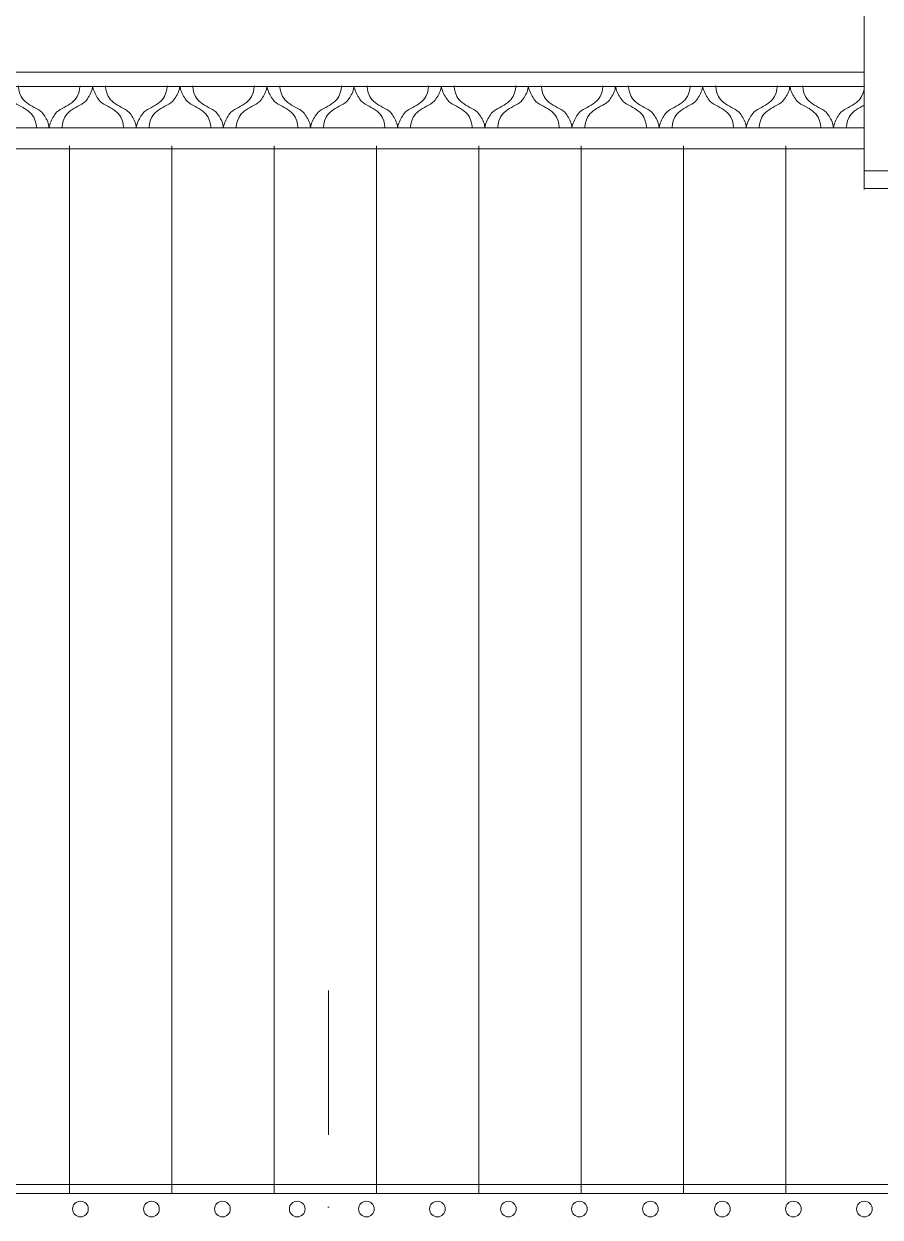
# Model space of a CAD drawing. Header units: millimetres. Extents: x 2399 to 111977, y 1313 to 59551.
# Drawn here: x 63009 to 65101, y 34155 to 37069 of the extents above; entities that cross this region are included whole.
import ezdxf

# ---------------------------------------------------------------- set-up
doc = ezdxf.new("R2010")
doc.units = ezdxf.units.MM
doc.linetypes.add('Штрихпунктирная', pattern=[670.277762, 352.777767, -176.388884, 0, -141.111112])
doc.layers.add('main line', color=7, linetype='Continuous', lineweight=13)

msp = doc.modelspace()

# ---------------------------------------------------------------- linework, layer by layer
at = {"layer": 'main line', "color": 7, "linetype": 'Continuous', "lineweight": 13}
for p, q in [((65062.1493, 36664.5994), (65062.1493, 41250.1817)), ((62633.0604, 36950.9085), (64911.9605, 36950.9085)), ((64911.9605, 36950.9085), (65062.1493, 36950.9085)), ((62620.201, 36915.526), (64911.9605, 36915.526)), ((64911.9605, 36915.526), (65062.1493, 36915.526)), ((62501.0689, 36815.0245), (64911.9605, 36815.0245)), ((64911.9605, 36815.0245), (65062.1493, 36815.0245)), ((64911.9605, 36763.268), (62620.4914, 36763.268)), ((63120.4914, 34212.4189), (63120.4914, 36770.9758)), ((63370.4914, 34212.4189), (63370.4914, 36770.9758)), ((63620.4914, 34212.4189), (63620.4914, 36770.9758)), ((63870.4914, 34212.4189), (63870.4914, 36770.9758)), ((64120.4914, 34212.4189), (64120.4914, 36770.9758)), ((64370.4914, 34212.4189), (64370.4914, 36770.9758)), ((64620.4914, 34212.4189), (64620.4914, 36770.9758)), ((64870.4914, 34212.4189), (64870.4914, 36770.9758)), ((65062.1493, 36763.268), (64911.9605, 36763.268)), ((69591.0952, 36709.8313), (65062.1493, 36709.8313)), ((69600.9413, 36666.3339), (65062.1493, 36666.3339)), ((62620.4914, 34234.5392), (64911.9605, 34234.5392)), ((62620.4914, 34212.4189), (64911.9605, 34212.4189)), ((64911.9605, 34234.5392), (70586.0307, 34234.5392)), ((64911.9605, 34212.4189), (70608.9715, 34212.4189))]:
    msp.add_line(p, q, dxfattribs=at)
at = {"layer": 'main line', "color": 7, "linetype": 'Штрихпунктирная', "lineweight": 13}
msp.add_line((63753.285, 34708.1489), (63753.285, 28056.0929), dxfattribs=at)
at = {"layer": 'main line', "color": 7, "linetype": 'Continuous', "lineweight": 13}
for centre in [(63147.5468, 34174.4654), (63147.5468, 34174.4654), (63147.5468, 34174.4654), (63147.5468, 34174.4654), (63147.5468, 34174.4654), (63147.5468, 34174.4654), (63320.9588, 34174.4654), (63320.9588, 34174.4654), (63320.9588, 34174.4654), (63320.9588, 34174.4654), (63320.9588, 34174.4654), (63320.9588, 34174.4654), (63494.3707, 34174.4654), (63494.3707, 34174.4654), (63494.3707, 34174.4654), (63494.3707, 34174.4654), (63494.3707, 34174.4654), (63494.3707, 34174.4654), (63676.9663, 34174.4654), (63676.9663, 34174.4654), (63676.9663, 34174.4654), (63676.9663, 34174.4654), (63676.9663, 34174.4654), (63676.9663, 34174.4654), (63846.1041, 34174.4654), (63846.1041, 34174.4654), (63846.1041, 34174.4654), (63846.1041, 34174.4654), (63846.1041, 34174.4654), (63846.1041, 34174.4654), (64019.5161, 34174.4654), (64019.5161, 34174.4654), (64019.5161, 34174.4654), (64019.5161, 34174.4654), (64019.5161, 34174.4654), (64019.5161, 34174.4654), (64192.9281, 34174.4654), (64192.9281, 34174.4654), (64192.9281, 34174.4654), (64192.9281, 34174.4654), (64192.9281, 34174.4654), (64192.9281, 34174.4654), (64366.34, 34174.4654), (64366.34, 34174.4654), (64366.34, 34174.4654), (64366.34, 34174.4654), (64366.34, 34174.4654), (64366.34, 34174.4654), (64539.752, 34174.4654), (64539.752, 34174.4654), (64539.752, 34174.4654), (64539.752, 34174.4654), (64539.752, 34174.4654), (64539.752, 34174.4654), (64715.6187, 34174.4654), (64715.6187, 34174.4654), (64715.6187, 34174.4654), (64715.6187, 34174.4654), (64715.6187, 34174.4654), (64715.6187, 34174.4654), (64889.0307, 34174.4654), (64889.0307, 34174.4654), (64889.0307, 34174.4654), (64889.0307, 34174.4654), (64889.0307, 34174.4654), (64889.0307, 34174.4654), (65062.4426, 34174.4654), (65062.4426, 34174.4654), (65062.4426, 34174.4654), (65062.4426, 34174.4654), (65062.4426, 34174.4654), (65062.4426, 34174.4654)]:
    msp.add_circle(centre, 19.1338, dxfattribs=at)
for points, knots in [([(62964.1432, 36916.2984), (62964.1432, 36916.2984), (62965.2051, 36911.0255), (62967.0584, 36906.0037), (62968.8309, 36901.2009), (62971.2164, 36896.6562), (62973.7271, 36892.1901), (62976.3136, 36887.5893), (62979.0249, 36883.0287), (62982.7774, 36879.3292), (62988.0389, 36874.142), (62994.8242, 36870.9236), (63001.3543, 36867.4209), (63007.9651, 36863.8749), (63014.5634, 36860.2133), (63020.4075, 36855.5127), (63025.5485, 36851.3775), (63030.1315, 36846.5514), (63033.2685, 36840.7464), (63039.6372, 36828.961), (63039.9371, 36815.0245), (63039.9371, 36815.0245)], [0, 0, 0, 0, 1, 1, 1, 2, 2, 2, 3, 3, 3, 4, 4, 4, 5, 5, 5, 6, 6, 6, 7, 7, 7, 7]), ([(63070.6734, 36815.9341), (63070.6734, 36815.9341), (63070.3808, 36821.2264), (63068.8254, 36826.2287), (63067.3034, 36831.1232), (63064.7278, 36835.5975), (63062.1567, 36840.0423), (63059.5145, 36844.6102), (63056.847, 36849.1945), (63053.1065, 36852.9032), (63047.8597, 36858.1053), (63041.0596, 36861.3088), (63034.5295, 36864.8115), (63027.9187, 36868.3575), (63021.3204, 36872.0191), (63015.4763, 36876.7198), (63010.3353, 36880.8549), (63005.7523, 36885.681), (63002.6154, 36891.486), (62996.2467, 36903.2714), (62995.9467, 36917.2079), (62995.9467, 36917.2079)], [0, 0, 0, 0, 1, 1, 1, 2, 2, 2, 3, 3, 3, 4, 4, 4, 5, 5, 5, 6, 6, 6, 7, 7, 7, 7]), ([(63070.6734, 36815.9341), (63070.6734, 36815.9341), (63071.7354, 36821.207), (63073.5887, 36826.2287), (63075.3612, 36831.0315), (63077.7466, 36835.5762), (63080.2573, 36840.0423), (63082.8438, 36844.6432), (63085.5551, 36849.2037), (63089.3076, 36852.9032), (63094.5691, 36858.0904), (63101.3544, 36861.3088), (63107.8845, 36864.8115), (63114.4953, 36868.3575), (63121.0937, 36872.0191), (63126.9378, 36876.7198), (63132.0788, 36880.8549), (63136.6618, 36885.681), (63139.7987, 36891.486), (63146.1674, 36903.2714), (63146.4673, 36917.2079), (63146.4673, 36917.2079)], [0, 0, 0, 0, 1, 1, 1, 2, 2, 2, 3, 3, 3, 4, 4, 4, 5, 5, 5, 6, 6, 6, 7, 7, 7, 7]), ([(63177.0416, 36916.2984), (63177.0416, 36916.2984), (63176.749, 36911.006), (63175.1935, 36906.0037), (63173.6715, 36901.1092), (63171.0959, 36896.6349), (63168.5249, 36892.1901), (63165.8826, 36887.6222), (63163.2151, 36883.0379), (63159.4746, 36879.3292), (63154.2278, 36874.1271), (63147.4278, 36870.9236), (63140.8977, 36867.4209), (63134.2869, 36863.8749), (63127.6886, 36860.2133), (63121.8444, 36855.5127), (63116.7034, 36851.3775), (63112.1204, 36846.5514), (63108.9835, 36840.7464), (63102.6148, 36828.961), (63102.3149, 36815.0245), (63102.3149, 36815.0245)], [0, 0, 0, 0, 1, 1, 1, 2, 2, 2, 3, 3, 3, 4, 4, 4, 5, 5, 5, 6, 6, 6, 7, 7, 7, 7]), ([(63177.0416, 36916.2984), (63177.0416, 36916.2984), (63178.1035, 36911.0255), (63179.9568, 36906.0037), (63181.7293, 36901.2009), (63184.1148, 36896.6562), (63186.6255, 36892.1901), (63189.2119, 36887.5893), (63191.9233, 36883.0287), (63195.6757, 36879.3292), (63200.9373, 36874.142), (63207.7226, 36870.9236), (63214.2527, 36867.4209), (63220.8635, 36863.8749), (63227.4618, 36860.2133), (63233.3059, 36855.5127), (63238.4469, 36851.3775), (63243.0299, 36846.5514), (63246.1668, 36840.7464), (63252.5355, 36828.961), (63252.8355, 36815.0245), (63252.8355, 36815.0245)], [0, 0, 0, 0, 1, 1, 1, 2, 2, 2, 3, 3, 3, 4, 4, 4, 5, 5, 5, 6, 6, 6, 7, 7, 7, 7]), ([(63283.5718, 36815.9341), (63283.5718, 36815.9341), (63283.2792, 36821.2264), (63281.7238, 36826.2287), (63280.2018, 36831.1232), (63277.6262, 36835.5975), (63275.0551, 36840.0423), (63272.4128, 36844.6102), (63269.7454, 36849.1945), (63266.0048, 36852.9032), (63260.7581, 36858.1053), (63253.958, 36861.3088), (63247.4279, 36864.8115), (63240.8171, 36868.3575), (63234.2188, 36872.0191), (63228.3747, 36876.7198), (63223.2337, 36880.8549), (63218.6507, 36885.681), (63215.5137, 36891.486), (63209.145, 36903.2714), (63208.8451, 36917.2079), (63208.8451, 36917.2079)], [0, 0, 0, 0, 1, 1, 1, 2, 2, 2, 3, 3, 3, 4, 4, 4, 5, 5, 5, 6, 6, 6, 7, 7, 7, 7]), ([(63283.5718, 36815.9341), (63283.5718, 36815.9341), (63284.6338, 36821.207), (63286.4871, 36826.2287), (63288.2596, 36831.0315), (63290.645, 36835.5762), (63293.1557, 36840.0423), (63295.7422, 36844.6432), (63298.4535, 36849.2037), (63302.206, 36852.9032), (63307.4675, 36858.0904), (63314.2528, 36861.3088), (63320.7829, 36864.8115), (63327.3937, 36868.3575), (63333.992, 36872.0191), (63339.8362, 36876.7198), (63344.9771, 36880.8549), (63349.5601, 36885.681), (63352.6971, 36891.486), (63359.0658, 36903.2714), (63359.3657, 36917.2079), (63359.3657, 36917.2079)], [0, 0, 0, 0, 1, 1, 1, 2, 2, 2, 3, 3, 3, 4, 4, 4, 5, 5, 5, 6, 6, 6, 7, 7, 7, 7]), ([(63389.9399, 36916.2984), (63389.9399, 36916.2984), (63389.6474, 36911.006), (63388.0919, 36906.0037), (63386.5699, 36901.1092), (63383.9943, 36896.6349), (63381.4233, 36892.1901), (63378.781, 36887.6222), (63376.1135, 36883.0379), (63372.373, 36879.3292), (63367.1262, 36874.1271), (63360.3262, 36870.9236), (63353.7961, 36867.4209), (63347.1852, 36863.8749), (63340.5869, 36860.2133), (63334.7428, 36855.5127), (63329.6018, 36851.3775), (63325.0188, 36846.5514), (63321.8819, 36840.7464), (63315.5132, 36828.961), (63315.2132, 36815.0245), (63315.2132, 36815.0245)], [0, 0, 0, 0, 1, 1, 1, 2, 2, 2, 3, 3, 3, 4, 4, 4, 5, 5, 5, 6, 6, 6, 7, 7, 7, 7]), ([(63389.9399, 36916.2984), (63389.9399, 36916.2984), (63391.0019, 36911.0255), (63392.8552, 36906.0037), (63394.6277, 36901.2009), (63397.0132, 36896.6562), (63399.5238, 36892.1901), (63402.1103, 36887.5893), (63404.8217, 36883.0287), (63408.5741, 36879.3292), (63413.8356, 36874.142), (63420.621, 36870.9236), (63427.151, 36867.4209), (63433.7619, 36863.8749), (63440.3602, 36860.2133), (63446.2043, 36855.5127), (63451.3453, 36851.3775), (63455.9283, 36846.5514), (63459.0652, 36840.7464), (63465.4339, 36828.961), (63465.7339, 36815.0245), (63465.7339, 36815.0245)], [0, 0, 0, 0, 1, 1, 1, 2, 2, 2, 3, 3, 3, 4, 4, 4, 5, 5, 5, 6, 6, 6, 7, 7, 7, 7]), ([(63496.4702, 36815.9341), (63496.4702, 36815.9341), (63496.1776, 36821.2264), (63494.6221, 36826.2287), (63493.1002, 36831.1232), (63490.5246, 36835.5975), (63487.9535, 36840.0423), (63485.3112, 36844.6102), (63482.6438, 36849.1945), (63478.9032, 36852.9032), (63473.6565, 36858.1053), (63466.8564, 36861.3088), (63460.3263, 36864.8115), (63453.7155, 36868.3575), (63447.1172, 36872.0191), (63441.2731, 36876.7198), (63436.1321, 36880.8549), (63431.5491, 36885.681), (63428.4121, 36891.486), (63422.0434, 36903.2714), (63421.7435, 36917.2079), (63421.7435, 36917.2079)], [0, 0, 0, 0, 1, 1, 1, 2, 2, 2, 3, 3, 3, 4, 4, 4, 5, 5, 5, 6, 6, 6, 7, 7, 7, 7]), ([(63496.4702, 36815.9341), (63496.4702, 36815.9341), (63497.5322, 36821.207), (63499.3855, 36826.2287), (63501.158, 36831.0315), (63503.5434, 36835.5762), (63506.0541, 36840.0423), (63508.6406, 36844.6432), (63511.3519, 36849.2037), (63515.1044, 36852.9032), (63520.3659, 36858.0904), (63527.1512, 36861.3088), (63533.6813, 36864.8115), (63540.2921, 36868.3575), (63546.8904, 36872.0191), (63552.7345, 36876.7198), (63557.8755, 36880.8549), (63562.4585, 36885.681), (63565.5955, 36891.486), (63571.9642, 36903.2714), (63572.2641, 36917.2079), (63572.2641, 36917.2079)], [0, 0, 0, 0, 1, 1, 1, 2, 2, 2, 3, 3, 3, 4, 4, 4, 5, 5, 5, 6, 6, 6, 7, 7, 7, 7]), ([(63602.8383, 36916.2984), (63602.8383, 36916.2984), (63602.5457, 36911.006), (63600.9903, 36906.0037), (63599.4683, 36901.1092), (63596.8927, 36896.6349), (63594.3216, 36892.1901), (63591.6793, 36887.6222), (63589.0119, 36883.0379), (63585.2714, 36879.3292), (63580.0246, 36874.1271), (63573.2245, 36870.9236), (63566.6944, 36867.4209), (63560.0836, 36863.8749), (63553.4853, 36860.2133), (63547.6412, 36855.5127), (63542.5002, 36851.3775), (63537.9172, 36846.5514), (63534.7803, 36840.7464), (63528.4116, 36828.961), (63528.1116, 36815.0245), (63528.1116, 36815.0245)], [0, 0, 0, 0, 1, 1, 1, 2, 2, 2, 3, 3, 3, 4, 4, 4, 5, 5, 5, 6, 6, 6, 7, 7, 7, 7]), ([(63602.8383, 36916.2984), (63602.8383, 36916.2984), (63603.9003, 36911.0255), (63605.7536, 36906.0037), (63607.5261, 36901.2009), (63609.9115, 36896.6562), (63612.4222, 36892.1901), (63615.0087, 36887.5893), (63617.72, 36883.0287), (63621.4725, 36879.3292), (63626.734, 36874.142), (63633.5193, 36870.9236), (63640.0494, 36867.4209), (63646.6602, 36863.8749), (63653.2585, 36860.2133), (63659.1027, 36855.5127), (63664.2437, 36851.3775), (63668.8267, 36846.5514), (63671.9636, 36840.7464), (63678.3323, 36828.961), (63678.6322, 36815.0245), (63678.6322, 36815.0245)], [0, 0, 0, 0, 1, 1, 1, 2, 2, 2, 3, 3, 3, 4, 4, 4, 5, 5, 5, 6, 6, 6, 7, 7, 7, 7]), ([(63709.3686, 36815.9341), (63709.3686, 36815.9341), (63709.076, 36821.2264), (63707.5205, 36826.2287), (63705.9986, 36831.1232), (63703.423, 36835.5975), (63700.8519, 36840.0423), (63698.2096, 36844.6102), (63695.5422, 36849.1945), (63691.8016, 36852.9032), (63686.5548, 36858.1053), (63679.7548, 36861.3088), (63673.2247, 36864.8115), (63666.6139, 36868.3575), (63660.0156, 36872.0191), (63654.1715, 36876.7198), (63649.0305, 36880.8549), (63644.4475, 36885.681), (63641.3105, 36891.486), (63634.9418, 36903.2714), (63634.6419, 36917.2079), (63634.6419, 36917.2079)], [0, 0, 0, 0, 1, 1, 1, 2, 2, 2, 3, 3, 3, 4, 4, 4, 5, 5, 5, 6, 6, 6, 7, 7, 7, 7]), ([(63709.3686, 36815.9341), (63709.3686, 36815.9341), (63710.4305, 36821.207), (63712.2838, 36826.2287), (63714.0564, 36831.0315), (63716.4418, 36835.5762), (63718.9525, 36840.0423), (63721.539, 36844.6432), (63724.2503, 36849.2037), (63728.0028, 36852.9032), (63733.2643, 36858.0904), (63740.0496, 36861.3088), (63746.5797, 36864.8115), (63753.1905, 36868.3575), (63759.7888, 36872.0191), (63765.6329, 36876.7198), (63770.7739, 36880.8549), (63775.3569, 36885.681), (63778.4939, 36891.486), (63784.8626, 36903.2714), (63785.1625, 36917.2079), (63785.1625, 36917.2079)], [0, 0, 0, 0, 1, 1, 1, 2, 2, 2, 3, 3, 3, 4, 4, 4, 5, 5, 5, 6, 6, 6, 7, 7, 7, 7]), ([(63815.7367, 36916.2984), (63815.7367, 36916.2984), (63815.4441, 36911.006), (63813.8887, 36906.0037), (63812.3667, 36901.1092), (63809.7911, 36896.6349), (63807.22, 36892.1901), (63804.5777, 36887.6222), (63801.9103, 36883.0379), (63798.1697, 36879.3292), (63792.923, 36874.1271), (63786.1229, 36870.9236), (63779.5928, 36867.4209), (63772.982, 36863.8749), (63766.3837, 36860.2133), (63760.5396, 36855.5127), (63755.3986, 36851.3775), (63750.8156, 36846.5514), (63747.6786, 36840.7464), (63741.3099, 36828.961), (63741.01, 36815.0245), (63741.01, 36815.0245)], [0, 0, 0, 0, 1, 1, 1, 2, 2, 2, 3, 3, 3, 4, 4, 4, 5, 5, 5, 6, 6, 6, 7, 7, 7, 7]), ([(63815.7367, 36916.2984), (63815.7367, 36916.2984), (63816.7987, 36911.0255), (63818.652, 36906.0037), (63820.4245, 36901.2009), (63822.8099, 36896.6562), (63825.3206, 36892.1901), (63827.9071, 36887.5893), (63830.6184, 36883.0287), (63834.3709, 36879.3292), (63839.6324, 36874.142), (63846.4177, 36870.9236), (63852.9478, 36867.4209), (63859.5586, 36863.8749), (63866.1569, 36860.2133), (63872.0011, 36855.5127), (63877.142, 36851.3775), (63881.725, 36846.5514), (63884.862, 36840.7464), (63891.2307, 36828.961), (63891.5306, 36815.0245), (63891.5306, 36815.0245)], [0, 0, 0, 0, 1, 1, 1, 2, 2, 2, 3, 3, 3, 4, 4, 4, 5, 5, 5, 6, 6, 6, 7, 7, 7, 7]), ([(63922.267, 36815.9341), (63922.267, 36815.9341), (63921.9744, 36821.2264), (63920.4189, 36826.2287), (63918.8969, 36831.1232), (63916.3213, 36835.5975), (63913.7503, 36840.0423), (63911.108, 36844.6102), (63908.4405, 36849.1945), (63904.7, 36852.9032), (63899.4532, 36858.1053), (63892.6532, 36861.3088), (63886.1231, 36864.8115), (63879.5123, 36868.3575), (63872.914, 36872.0191), (63867.0698, 36876.7198), (63861.9288, 36880.8549), (63857.3459, 36885.681), (63854.2089, 36891.486), (63847.8402, 36903.2714), (63847.5403, 36917.2079), (63847.5403, 36917.2079)], [0, 0, 0, 0, 1, 1, 1, 2, 2, 2, 3, 3, 3, 4, 4, 4, 5, 5, 5, 6, 6, 6, 7, 7, 7, 7]), ([(63922.267, 36815.9341), (63922.267, 36815.9341), (63923.3289, 36821.207), (63925.1822, 36826.2287), (63926.9547, 36831.0315), (63929.3402, 36835.5762), (63931.8509, 36840.0423), (63934.4373, 36844.6432), (63937.1487, 36849.2037), (63940.9012, 36852.9032), (63946.1627, 36858.0904), (63952.948, 36861.3088), (63959.4781, 36864.8115), (63966.0889, 36868.3575), (63972.6872, 36872.0191), (63978.5313, 36876.7198), (63983.6723, 36880.8549), (63988.2553, 36885.681), (63991.3922, 36891.486), (63997.7609, 36903.2714), (63998.0609, 36917.2079), (63998.0609, 36917.2079)], [0, 0, 0, 0, 1, 1, 1, 2, 2, 2, 3, 3, 3, 4, 4, 4, 5, 5, 5, 6, 6, 6, 7, 7, 7, 7]), ([(64028.6351, 36916.2984), (64028.6351, 36916.2984), (64028.3425, 36911.006), (64026.787, 36906.0037), (64025.2651, 36901.1092), (64022.6895, 36896.6349), (64020.1184, 36892.1901), (64017.4761, 36887.6222), (64014.8087, 36883.0379), (64011.0681, 36879.3292), (64005.8213, 36874.1271), (63999.0213, 36870.9236), (63992.4912, 36867.4209), (63985.8804, 36863.8749), (63979.2821, 36860.2133), (63973.438, 36855.5127), (63968.297, 36851.3775), (63963.714, 36846.5514), (63960.577, 36840.7464), (63954.2083, 36828.961), (63953.9084, 36815.0245), (63953.9084, 36815.0245)], [0, 0, 0, 0, 1, 1, 1, 2, 2, 2, 3, 3, 3, 4, 4, 4, 5, 5, 5, 6, 6, 6, 7, 7, 7, 7]), ([(64028.6351, 36916.2984), (64028.6351, 36916.2984), (64029.6971, 36911.0255), (64031.5504, 36906.0037), (64033.3229, 36901.2009), (64035.7083, 36896.6562), (64038.219, 36892.1901), (64040.8055, 36887.5893), (64043.5168, 36883.0287), (64047.2693, 36879.3292), (64052.5308, 36874.142), (64059.3161, 36870.9236), (64065.8462, 36867.4209), (64072.457, 36863.8749), (64079.0553, 36860.2133), (64084.8994, 36855.5127), (64090.0404, 36851.3775), (64094.6234, 36846.5514), (64097.7604, 36840.7464), (64104.1291, 36828.961), (64104.429, 36815.0245), (64104.429, 36815.0245)], [0, 0, 0, 0, 1, 1, 1, 2, 2, 2, 3, 3, 3, 4, 4, 4, 5, 5, 5, 6, 6, 6, 7, 7, 7, 7]), ([(64135.1653, 36815.9341), (64135.1653, 36815.9341), (64134.8728, 36821.2264), (64133.3173, 36826.2287), (64131.7953, 36831.1232), (64129.2197, 36835.5975), (64126.6487, 36840.0423), (64124.0064, 36844.6102), (64121.3389, 36849.1945), (64117.5984, 36852.9032), (64112.3516, 36858.1053), (64105.5516, 36861.3088), (64099.0215, 36864.8115), (64092.4106, 36868.3575), (64085.8123, 36872.0191), (64079.9682, 36876.7198), (64074.8272, 36880.8549), (64070.2442, 36885.681), (64067.1073, 36891.486), (64060.7386, 36903.2714), (64060.4386, 36917.2079), (64060.4386, 36917.2079)], [0, 0, 0, 0, 1, 1, 1, 2, 2, 2, 3, 3, 3, 4, 4, 4, 5, 5, 5, 6, 6, 6, 7, 7, 7, 7]), ([(64135.1653, 36815.9341), (64135.1653, 36815.9341), (64136.2273, 36821.207), (64138.0806, 36826.2287), (64139.8531, 36831.0315), (64142.2386, 36835.5762), (64144.7492, 36840.0423), (64147.3357, 36844.6432), (64150.0471, 36849.2037), (64153.7995, 36852.9032), (64159.061, 36858.0904), (64165.8464, 36861.3088), (64172.3764, 36864.8115), (64178.9873, 36868.3575), (64185.5856, 36872.0191), (64191.4297, 36876.7198), (64196.5707, 36880.8549), (64201.1537, 36885.681), (64204.2906, 36891.486), (64210.6593, 36903.2714), (64210.9593, 36917.2079), (64210.9593, 36917.2079)], [0, 0, 0, 0, 1, 1, 1, 2, 2, 2, 3, 3, 3, 4, 4, 4, 5, 5, 5, 6, 6, 6, 7, 7, 7, 7]), ([(64241.5335, 36916.2984), (64241.5335, 36916.2984), (64241.2409, 36911.006), (64239.6854, 36906.0037), (64238.1635, 36901.1092), (64235.5879, 36896.6349), (64233.0168, 36892.1901), (64230.3745, 36887.6222), (64227.7071, 36883.0379), (64223.9665, 36879.3292), (64218.7197, 36874.1271), (64211.9197, 36870.9236), (64205.3896, 36867.4209), (64198.7788, 36863.8749), (64192.1805, 36860.2133), (64186.3363, 36855.5127), (64181.1954, 36851.3775), (64176.6124, 36846.5514), (64173.4754, 36840.7464), (64167.1067, 36828.961), (64166.8068, 36815.0245), (64166.8068, 36815.0245)], [0, 0, 0, 0, 1, 1, 1, 2, 2, 2, 3, 3, 3, 4, 4, 4, 5, 5, 5, 6, 6, 6, 7, 7, 7, 7]), ([(64241.5335, 36916.2984), (64241.5335, 36916.2984), (64242.5954, 36911.0255), (64244.4487, 36906.0037), (64246.2212, 36901.2009), (64248.6067, 36896.6562), (64251.1174, 36892.1901), (64253.7039, 36887.5893), (64256.4152, 36883.0287), (64260.1677, 36879.3292), (64265.4292, 36874.142), (64272.2145, 36870.9236), (64278.7446, 36867.4209), (64285.3554, 36863.8749), (64291.9537, 36860.2133), (64297.7978, 36855.5127), (64302.9388, 36851.3775), (64307.5218, 36846.5514), (64310.6588, 36840.7464), (64317.0275, 36828.961), (64317.3274, 36815.0245), (64317.3274, 36815.0245)], [0, 0, 0, 0, 1, 1, 1, 2, 2, 2, 3, 3, 3, 4, 4, 4, 5, 5, 5, 6, 6, 6, 7, 7, 7, 7]), ([(64348.0637, 36815.9341), (64348.0637, 36815.9341), (64347.7711, 36821.2264), (64346.2157, 36826.2287), (64344.6937, 36831.1232), (64342.1181, 36835.5975), (64339.547, 36840.0423), (64336.9048, 36844.6102), (64334.2373, 36849.1945), (64330.4968, 36852.9032), (64325.25, 36858.1053), (64318.4499, 36861.3088), (64311.9198, 36864.8115), (64305.309, 36868.3575), (64298.7107, 36872.0191), (64292.8666, 36876.7198), (64287.7256, 36880.8549), (64283.1426, 36885.681), (64280.0057, 36891.486), (64273.637, 36903.2714), (64273.337, 36917.2079), (64273.337, 36917.2079)], [0, 0, 0, 0, 1, 1, 1, 2, 2, 2, 3, 3, 3, 4, 4, 4, 5, 5, 5, 6, 6, 6, 7, 7, 7, 7]), ([(64348.0637, 36815.9341), (64348.0637, 36815.9341), (64349.1257, 36821.207), (64350.979, 36826.2287), (64352.7515, 36831.0315), (64355.1369, 36835.5762), (64357.6476, 36840.0423), (64360.2341, 36844.6432), (64362.9454, 36849.2037), (64366.6979, 36852.9032), (64371.9594, 36858.0904), (64378.7447, 36861.3088), (64385.2748, 36864.8115), (64391.8856, 36868.3575), (64398.484, 36872.0191), (64404.3281, 36876.7198), (64409.4691, 36880.8549), (64414.0521, 36885.681), (64417.189, 36891.486), (64423.5577, 36903.2714), (64423.8576, 36917.2079), (64423.8576, 36917.2079)], [0, 0, 0, 0, 1, 1, 1, 2, 2, 2, 3, 3, 3, 4, 4, 4, 5, 5, 5, 6, 6, 6, 7, 7, 7, 7]), ([(64454.4319, 36916.2984), (64454.4319, 36916.2984), (64454.1393, 36911.006), (64452.5838, 36906.0037), (64451.0618, 36901.1092), (64448.4862, 36896.6349), (64445.9152, 36892.1901), (64443.2729, 36887.6222), (64440.6054, 36883.0379), (64436.8649, 36879.3292), (64431.6181, 36874.1271), (64424.8181, 36870.9236), (64418.288, 36867.4209), (64411.6772, 36863.8749), (64405.0789, 36860.2133), (64399.2347, 36855.5127), (64394.0937, 36851.3775), (64389.5107, 36846.5514), (64386.3738, 36840.7464), (64380.0051, 36828.961), (64379.7052, 36815.0245), (64379.7052, 36815.0245)], [0, 0, 0, 0, 1, 1, 1, 2, 2, 2, 3, 3, 3, 4, 4, 4, 5, 5, 5, 6, 6, 6, 7, 7, 7, 7]), ([(64454.4319, 36916.2984), (64454.4319, 36916.2984), (64455.4938, 36911.0255), (64457.3471, 36906.0037), (64459.1196, 36901.2009), (64461.5051, 36896.6562), (64464.0158, 36892.1901), (64466.6022, 36887.5893), (64469.3136, 36883.0287), (64473.066, 36879.3292), (64478.3276, 36874.142), (64485.1129, 36870.9236), (64491.643, 36867.4209), (64498.2538, 36863.8749), (64504.8521, 36860.2133), (64510.6962, 36855.5127), (64515.8372, 36851.3775), (64520.4202, 36846.5514), (64523.5571, 36840.7464), (64529.9258, 36828.961), (64530.2258, 36815.0245), (64530.2258, 36815.0245)], [0, 0, 0, 0, 1, 1, 1, 2, 2, 2, 3, 3, 3, 4, 4, 4, 5, 5, 5, 6, 6, 6, 7, 7, 7, 7]), ([(64560.9621, 36815.9341), (64560.9621, 36815.9341), (64560.6695, 36821.2264), (64559.1141, 36826.2287), (64557.5921, 36831.1232), (64555.0165, 36835.5975), (64552.4454, 36840.0423), (64549.8031, 36844.6102), (64547.1357, 36849.1945), (64543.3951, 36852.9032), (64538.1484, 36858.1053), (64531.3483, 36861.3088), (64524.8182, 36864.8115), (64518.2074, 36868.3575), (64511.6091, 36872.0191), (64505.765, 36876.7198), (64500.624, 36880.8549), (64496.041, 36885.681), (64492.904, 36891.486), (64486.5353, 36903.2714), (64486.2354, 36917.2079), (64486.2354, 36917.2079)], [0, 0, 0, 0, 1, 1, 1, 2, 2, 2, 3, 3, 3, 4, 4, 4, 5, 5, 5, 6, 6, 6, 7, 7, 7, 7]), ([(64560.9621, 36815.9341), (64560.9621, 36815.9341), (64562.0241, 36821.207), (64563.8774, 36826.2287), (64565.6499, 36831.0315), (64568.0353, 36835.5762), (64570.546, 36840.0423), (64573.1325, 36844.6432), (64575.8438, 36849.2037), (64579.5963, 36852.9032), (64584.8578, 36858.0904), (64591.6431, 36861.3088), (64598.1732, 36864.8115), (64604.784, 36868.3575), (64611.3823, 36872.0191), (64617.2265, 36876.7198), (64622.3674, 36880.8549), (64626.9504, 36885.681), (64630.0874, 36891.486), (64636.4561, 36903.2714), (64636.756, 36917.2079), (64636.756, 36917.2079)], [0, 0, 0, 0, 1, 1, 1, 2, 2, 2, 3, 3, 3, 4, 4, 4, 5, 5, 5, 6, 6, 6, 7, 7, 7, 7]), ([(64667.3302, 36916.2984), (64667.3302, 36916.2984), (64667.0377, 36911.006), (64665.4822, 36906.0037), (64663.9602, 36901.1092), (64661.3846, 36896.6349), (64658.8136, 36892.1901), (64656.1713, 36887.6222), (64653.5038, 36883.0379), (64649.7633, 36879.3292), (64644.5165, 36874.1271), (64637.7164, 36870.9236), (64631.1864, 36867.4209), (64624.5755, 36863.8749), (64617.9772, 36860.2133), (64612.1331, 36855.5127), (64606.9921, 36851.3775), (64602.4091, 36846.5514), (64599.2722, 36840.7464), (64592.9035, 36828.961), (64592.6035, 36815.0245), (64592.6035, 36815.0245)], [0, 0, 0, 0, 1, 1, 1, 2, 2, 2, 3, 3, 3, 4, 4, 4, 5, 5, 5, 6, 6, 6, 7, 7, 7, 7]), ([(64667.3302, 36916.2984), (64667.3302, 36916.2984), (64668.3922, 36911.0255), (64670.2455, 36906.0037), (64672.018, 36901.2009), (64674.4034, 36896.6562), (64676.9141, 36892.1901), (64679.5006, 36887.5893), (64682.212, 36883.0287), (64685.9644, 36879.3292), (64691.2259, 36874.142), (64698.0112, 36870.9236), (64704.5413, 36867.4209), (64711.1522, 36863.8749), (64717.7505, 36860.2133), (64723.5946, 36855.5127), (64728.7356, 36851.3775), (64733.3186, 36846.5514), (64736.4555, 36840.7464), (64742.8242, 36828.961), (64743.1242, 36815.0245), (64743.1242, 36815.0245)], [0, 0, 0, 0, 1, 1, 1, 2, 2, 2, 3, 3, 3, 4, 4, 4, 5, 5, 5, 6, 6, 6, 7, 7, 7, 7]), ([(64773.8605, 36815.9341), (64773.8605, 36815.9341), (64773.5679, 36821.2264), (64772.0124, 36826.2287), (64770.4905, 36831.1232), (64767.9149, 36835.5975), (64765.3438, 36840.0423), (64762.7015, 36844.6102), (64760.0341, 36849.1945), (64756.2935, 36852.9032), (64751.0467, 36858.1053), (64744.2467, 36861.3088), (64737.7166, 36864.8115), (64731.1058, 36868.3575), (64724.5075, 36872.0191), (64718.6634, 36876.7198), (64713.5224, 36880.8549), (64708.9394, 36885.681), (64705.8024, 36891.486), (64699.4337, 36903.2714), (64699.1338, 36917.2079), (64699.1338, 36917.2079)], [0, 0, 0, 0, 1, 1, 1, 2, 2, 2, 3, 3, 3, 4, 4, 4, 5, 5, 5, 6, 6, 6, 7, 7, 7, 7]), ([(64773.8605, 36815.9341), (64773.8605, 36815.9341), (64774.9225, 36821.207), (64776.7758, 36826.2287), (64778.5483, 36831.0315), (64780.9337, 36835.5762), (64783.4444, 36840.0423), (64786.0309, 36844.6432), (64788.7422, 36849.2037), (64792.4947, 36852.9032), (64797.7562, 36858.0904), (64804.5415, 36861.3088), (64811.0716, 36864.8115), (64817.6824, 36868.3575), (64824.2807, 36872.0191), (64830.1248, 36876.7198), (64835.2658, 36880.8549), (64839.8488, 36885.681), (64842.9858, 36891.486), (64849.3545, 36903.2714), (64849.6544, 36917.2079), (64849.6544, 36917.2079)], [0, 0, 0, 0, 1, 1, 1, 2, 2, 2, 3, 3, 3, 4, 4, 4, 5, 5, 5, 6, 6, 6, 7, 7, 7, 7]), ([(64880.2286, 36916.2984), (64880.2286, 36916.2984), (64879.936, 36911.006), (64878.3806, 36906.0037), (64876.8586, 36901.1092), (64874.283, 36896.6349), (64871.7119, 36892.1901), (64869.0696, 36887.6222), (64866.4022, 36883.0379), (64862.6617, 36879.3292), (64857.4149, 36874.1271), (64850.6148, 36870.9236), (64844.0847, 36867.4209), (64837.4739, 36863.8749), (64830.8756, 36860.2133), (64825.0315, 36855.5127), (64819.8905, 36851.3775), (64815.3075, 36846.5514), (64812.1706, 36840.7464), (64805.8019, 36828.961), (64805.5019, 36815.0245), (64805.5019, 36815.0245)], [0, 0, 0, 0, 1, 1, 1, 2, 2, 2, 3, 3, 3, 4, 4, 4, 5, 5, 5, 6, 6, 6, 7, 7, 7, 7]), ([(64880.2286, 36916.2984), (64880.2286, 36916.2984), (64881.2906, 36911.0255), (64883.1439, 36906.0037), (64884.9164, 36901.2009), (64887.3018, 36896.6562), (64889.8125, 36892.1901), (64892.399, 36887.5893), (64895.1103, 36883.0287), (64898.8628, 36879.3292), (64904.1243, 36874.142), (64910.9096, 36870.9236), (64917.4397, 36867.4209), (64924.0505, 36863.8749), (64930.6488, 36860.2133), (64936.493, 36855.5127), (64941.634, 36851.3775), (64946.2169, 36846.5514), (64949.3539, 36840.7464), (64955.7226, 36828.961), (64956.0225, 36815.0245), (64956.0225, 36815.0245)], [0, 0, 0, 0, 1, 1, 1, 2, 2, 2, 3, 3, 3, 4, 4, 4, 5, 5, 5, 6, 6, 6, 7, 7, 7, 7]), ([(64986.7589, 36815.9341), (64986.7589, 36815.9341), (64986.4663, 36821.2264), (64984.9108, 36826.2287), (64983.3889, 36831.1232), (64980.8133, 36835.5975), (64978.2422, 36840.0423), (64975.5999, 36844.6102), (64972.9325, 36849.1945), (64969.1919, 36852.9032), (64963.9451, 36858.1053), (64957.1451, 36861.3088), (64950.615, 36864.8115), (64944.0042, 36868.3575), (64937.4059, 36872.0191), (64931.5617, 36876.7198), (64926.4208, 36880.8549), (64921.8378, 36885.681), (64918.7008, 36891.486), (64912.3321, 36903.2714), (64912.0322, 36917.2079), (64912.0322, 36917.2079)], [0, 0, 0, 0, 1, 1, 1, 2, 2, 2, 3, 3, 3, 4, 4, 4, 5, 5, 5, 6, 6, 6, 7, 7, 7, 7]), ([(64986.7589, 36815.9341), (64986.7589, 36815.9341), (64987.8208, 36821.207), (64989.6741, 36826.2287), (64991.4467, 36831.0315), (64993.8321, 36835.5762), (64996.3428, 36840.0423), (64998.9293, 36844.6432), (65001.6406, 36849.2037), (65005.3931, 36852.9032), (65010.6546, 36858.0904), (65017.4399, 36861.3088), (65023.97, 36864.8115), (65030.5808, 36868.3575), (65037.1791, 36872.0191), (65043.0232, 36876.7198), (65048.1642, 36880.8549), (65052.7472, 36885.681), (65055.8842, 36891.486), (65062.2529, 36903.2714), (65062.5528, 36917.2079), (65062.5528, 36917.2079)], [0, 0, 0, 0, 1, 1, 1, 2, 2, 2, 3, 3, 3, 4, 4, 4, 5, 5, 5, 6, 6, 6, 7, 7, 7, 7]), ([(65062.1493, 36870.1595), (65060.4307, 36869.2395), (65058.6976, 36868.3406), (65056.9831, 36867.4209), (65050.3723, 36863.8749), (65043.774, 36860.2133), (65037.9299, 36855.5127), (65032.7889, 36851.3775), (65028.2059, 36846.5514), (65025.0689, 36840.7464), (65018.7002, 36828.961), (65018.4003, 36815.0245), (65018.4003, 36815.0245)], [0, 0, 0, 0, 1, 1, 1, 2, 2, 2, 3, 3, 3, 4, 4, 4, 4])]:
    msp.add_open_spline(points, degree=3, knots=knots, dxfattribs=at)

doc.saveas('drawing.dxf')
